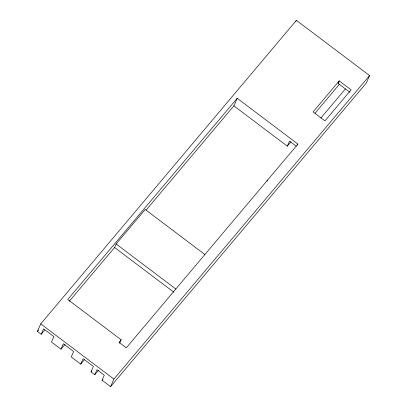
<?xml version="1.0" encoding="UTF-8"?>
<svg xmlns="http://www.w3.org/2000/svg" width="407" height="407" viewBox="0 0 407 407"><rect width="100%" height="100%" fill="white"/><g stroke="black" fill="none" stroke-linecap="round" stroke-linejoin="round"><path stroke-width="0.61" d="M37.424 331.435L40.741 323.875L296.403 20.35L369.576 75.565L366.259 83.125L110.597 386.65L102.071 380.214L104.278 375.178L96.988 369.673L94.775 374.71L91.015 371.876L93.407 366.432L83.125 358.674L80.734 364.117L71.24 356.954L73.631 351.511L63.344 343.752L60.958 349.196L51.465 342.033L53.851 336.589L43.569 328.831L41.178 334.269L37.424 331.435L38.65 329.98M69.322 301.246L114.591 247.502L116.137 243.976L145.192 209.483L204.869 254.512M119.612 343.274L121.144 339.784L67.745 299.496L237.215 98.296L297.909 144.093L297.466 145.101M110.597 386.65L113.914 379.09L369.576 75.565M146.093 210.104L233.898 105.856L237.215 98.296M295.894 21.515L296.403 20.35M267.058 181.201L267.501 180.194M233.898 105.856L287.296 146.149L289.509 141.107L296.316 146.245M349.989 92.343L338.125 83.389L339.229 80.871L351.099 89.825L324.949 120.869L313.085 111.915L339.229 80.871M41.178 334.269L44.841 329.924M60.958 349.196L65.023 344.363M80.734 364.117L84.391 359.773M91.015 371.876L91.829 370.909M121.144 339.784L119.012 342.318L126.302 347.822L297.909 144.093M338.125 83.389L338.929 82.433M94.775 374.71L98.413 370.39M287.296 146.149L290.964 141.794M314.998 113.263L339.438 84.244M320.904 117.999L345.416 88.894M102.071 380.214L102.885 379.243M116.137 243.976L175.819 289.006M114.591 247.502L173.764 292.15M40.741 323.875L113.914 379.09"/></g></svg>
